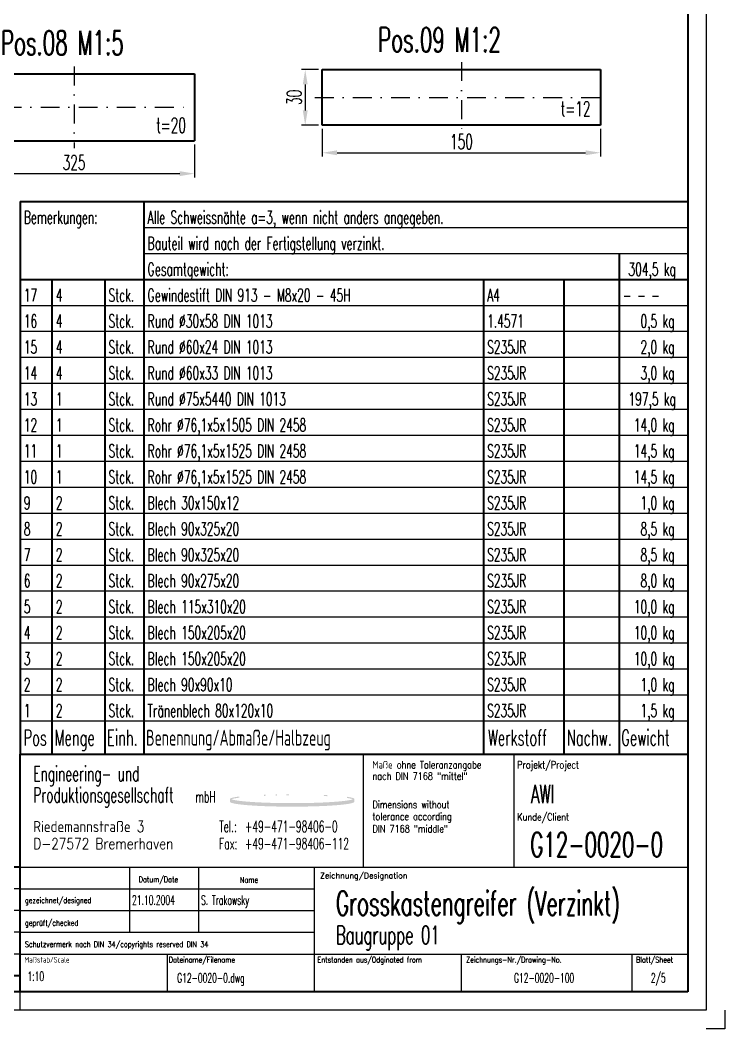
# Model space of a CAD drawing. Extents: x -3791 to -2950, y 5788 to 6382.
# Drawn here: x -3140.4 to -2950.4, y 5787.8 to 6059.7 of the extents above; entities that cross this region are included whole.
import ezdxf

# ---------------------------------------------------------------- set-up
doc = ezdxf.new("R2010")
doc.units = 0
doc.linetypes.add('STRICHPUNKT', pattern=[25.4, 12.7, -6.35, 0, -6.35])
doc.layers.get('Defpoints').update_dxf_attribs({"linetype": 'CONTINUOUS'})
for name, color, linetype, lineweight in [('ACHSE', 150, 'STRICHPUNKT', 25), ('BEM', 6, 'CONTINUOUS', 25), ('TEXT_3', 6, 'CONTINUOUS', 25), ('TEXT_5', 7, 'CONTINUOUS', 40), ('TEXT_7', 1, 'CONTINUOUS', 60), ('VOLL_03', 6, 'CONTINUOUS', 25), ('VOLL_05', 7, 'CONTINUOUS', 40)]:
    doc.layers.add(name, color=color, linetype=linetype, lineweight=lineweight)
doc.styles.add('ROMANS', font='romans.shx', dxfattribs={"width": 0.6, "height": 80})
doc.styles.get("Standard").update_dxf_attribs({"font": 'romans.shx', "width": 0.6})
doc.dimstyles.get("Standard").update_dxf_attribs({"dimtxt": 4, "dimasz": 4, "dimexe": 1, "dimexo": 1, "dimgap": 1, "dimtad": 1, "dimdsep": 46, "dimtxsty": 'Standard', "dimcen": 0, "dimclrd": 256, "dimclre": 256, "dimclrt": 256, "dimazin": 0, "dimtfac": 1, "dimtmove": 0, "dimatfit": 3, "dimfxl": 0, "dimtolj": 1, "dimtzin": 0, "dimarcsym": 0})

# ---------------------------------------------------------------- blocks, each defined once
blk = doc.blocks.new('*D138')
at = {"layer": 'BEM', "lineweight": -2}
for p, q in [((-3158.36, 6026.26), (-3158.36, 6017.37)), ((-3093.36, 6026.26), (-3093.36, 6017.37)), ((-3154.36, 6018.37), (-3097.36, 6018.37))]:
    blk.add_line(p, q, dxfattribs=at)
at = {"layer": 'BEM'}
for points in [[(-3154.36, 6019.04), (-3154.36, 6017.7), (-3158.36, 6018.37)], [(-3097.36, 6019.04), (-3097.36, 6017.7), (-3093.36, 6018.37)]]:
    blk.add_solid(points, dxfattribs=at)
at = {"layer": 'Defpoints', "color": 0}
for p in [(-3158.36, 6027.26), (-3093.36, 6027.26), (-3093.36, 6018.37)]:
    blk.add_point(p, dxfattribs=at)
at = {"layer": 'BEM', "insert": (-3125.86, 6021.37), "char_height": 4, "attachment_point": 5}
blk.add_mtext('\\A1;325', dxfattribs=at)
blk = doc.blocks.new('*D136')
at = {"layer": 'BEM', "lineweight": -2}
for p, q in [((-3058.91, 6030.43), (-3058.91, 6023)), ((-2983.91, 6030.43), (-2983.91, 6023)), ((-3054.91, 6024), (-2987.91, 6024))]:
    blk.add_line(p, q, dxfattribs=at)
at = {"layer": 'BEM'}
for points in [[(-3054.91, 6024.66), (-3054.91, 6023.33), (-3058.91, 6024)], [(-2987.91, 6024.66), (-2987.91, 6023.33), (-2983.91, 6024)]]:
    blk.add_solid(points, dxfattribs=at)
at = {"layer": 'Defpoints', "color": 0}
for p in [(-3058.91, 6031.43), (-2983.91, 6031.43), (-2983.91, 6024)]:
    blk.add_point(p, dxfattribs=at)
at = {"layer": 'BEM', "insert": (-3021.41, 6027), "char_height": 4, "attachment_point": 5}
blk.add_mtext('\\A1;150', dxfattribs=at)
blk = doc.blocks.new('*D135')
at = {"layer": 'BEM', "lineweight": -2}
for p, q in [((-3059.91, 6046.43), (-3064.52, 6046.43)), ((-3063.52, 6042.43), (-3063.52, 6035.43)), ((-3059.91, 6031.43), (-3064.52, 6031.43))]:
    blk.add_line(p, q, dxfattribs=at)
at = {"layer": 'BEM'}
for points in [[(-3064.18, 6042.43), (-3062.85, 6042.43), (-3063.52, 6046.43)], [(-3064.18, 6035.43), (-3062.85, 6035.43), (-3063.52, 6031.43)]]:
    blk.add_solid(points, dxfattribs=at)
at = {"layer": 'Defpoints', "color": 0}
for p in [(-3058.91, 6046.43), (-3063.52, 6031.43), (-3058.91, 6031.43)]:
    blk.add_point(p, dxfattribs=at)
at = {"layer": 'BEM', "insert": (-3066.52, 6038.93), "char_height": 4, "attachment_point": 5, "rotation": 90}
blk.add_mtext('\\A1;30', dxfattribs=at)

msp = doc.modelspace()

# ---------------------------------------------------------------- hatches: boundary and pattern name
at = {"layer": 'VOLL_03'}
h = msp.add_hatch(color=256, dxfattribs=at)
edge = h.paths.add_edge_path()
edge.add_spline(control_points=[(-3083.8249, 5849.0822), (-3083.8249, 5849.0821), (-3083.8249, 5849.0819), (-3083.8249, 5849.0818), (-3083.8249, 5849.0139), (-3083.7794, 5848.9537), (-3083.6672, 5848.8692), (-3083.6131, 5848.8398), (-3083.4703, 5848.7762), (-3083.3895, 5848.7462), (-3083.2003, 5848.6864), (-3083.0932, 5848.6572), (-3082.7338, 5848.5706), (-3082.4427, 5848.5137), (-3081.5652, 5848.372), (-3080.9041, 5848.2898), (-3079.3667, 5848.1388), (-3078.4924, 5848.07), (-3076.2778, 5847.9301), (-3074.8752, 5847.865), (-3071.887, 5847.7695), (-3070.3043, 5847.7388), (-3066.5212, 5847.709), (-3064.3017, 5847.726), (-3060.1125, 5847.8254), (-3058.1399, 5847.9072), (-3054.7535, 5848.1243), (-3053.3393, 5848.2587), (-3051.8207, 5848.4799), (-3051.4225, 5848.5534), (-3050.9188, 5848.6743), (-3050.7591, 5848.7216), (-3050.5682, 5848.7954), (-3050.5123, 5848.8207), (-3050.4157, 5848.8709), (-3050.3792, 5848.8942), (-3050.33, 5848.937), (-3050.3118, 5848.9561), (-3050.2872, 5848.9896), (-3050.275, 5849.0124), (-3050.263, 5849.0497), (-3050.2603, 5849.0637), (-3050.2596, 5849.0773)], knot_values=[6.2829725, 6.2829725, 6.2829725, 6.2829725, 6.28318531, 6.28318531, 6.28318531, 6.3879189, 6.3879189, 6.45731052, 6.45731052, 6.52670214, 6.52670214, 6.59609376, 6.59609376, 6.734877, 6.734877, 6.95555178, 6.95555178, 7.17622657, 7.17622657, 7.46550953, 7.46550953, 7.7547925, 7.7547925, 8.14714172, 8.14714172, 8.53949094, 8.53949094, 8.93184016, 8.93184016, 9.11163144, 9.11163144, 9.22343073, 9.22343073, 9.27824886, 9.27824886, 9.33306699, 9.33306699, 9.36615228, 9.36615228, 9.39923756, 9.39923756, 9.42137455, 9.42137455, 9.42137455, 9.42137455], degree=3, periodic=0)
edge.add_line((-3050.2596, 5849.0773), (-3050.2601, 5849.7093))
edge.add_spline(control_points=[(-3050.2601, 5849.7093), (-3050.2585, 5849.7259), (-3050.2599, 5849.7418), (-3050.271, 5849.7858), (-3050.2862, 5849.8134), (-3050.3276, 5849.8634), (-3050.3534, 5849.886), (-3050.4395, 5849.9468), (-3050.5179, 5849.9861), (-3050.7083, 5850.0617), (-3050.822, 5850.098), (-3051.2697, 5850.2184), (-3051.6921, 5850.301), (-3052.2147, 5850.3792)], knot_values=[9.41798981, 9.41798981, 9.41798981, 9.41798981, 9.44465877, 9.44465877, 9.49007998, 9.49007998, 9.53550119, 9.53550119, 9.62088724, 9.62088724, 9.70627329, 9.70627329, 9.90752273, 9.90752273, 9.90752273, 9.90752273], degree=3, periodic=0)
edge.add_line((-3052.2147, 5850.3792), (-3052.2607, 5850.0717))
edge.add_spline(control_points=[(-3052.2607, 5850.0717), (-3051.9728, 5850.0285), (-3051.7168, 5849.9842), (-3051.4068, 5849.9217), (-3051.324, 5849.9038), (-3051.2082, 5849.877), (-3051.171, 5849.868), (-3051.0994, 5849.8502), (-3051.0651, 5849.8413), (-3050.961, 5849.8132), (-3050.8969, 5849.7942), (-3050.7837, 5849.7566), (-3050.7347, 5849.7382), (-3050.6923, 5849.7202)], knot_values=[9.60783591, 9.60783591, 9.60783591, 9.60783591, 9.72033763, 9.72033763, 9.76514113, 9.76514113, 9.78754288, 9.78754288, 9.80994463, 9.80994463, 9.85873368, 9.85873368, 9.90752273, 9.90752273, 9.90752273, 9.90752273], degree=3, periodic=0)
edge.add_spline(control_points=[(-3050.6923, 5849.7202), (-3050.6976, 5849.718), (-3050.7029, 5849.7157), (-3050.7228, 5849.7075), (-3050.7379, 5849.7015), (-3050.8139, 5849.6726), (-3050.8853, 5849.6491), (-3051.0497, 5849.6018), (-3051.1426, 5849.5781), (-3051.312, 5849.539), (-3051.3818, 5849.5238), (-3051.6277, 5849.4733), (-3051.8216, 5849.4381), (-3052.25, 5849.369), (-3052.4846, 5849.3351), (-3053.2999, 5849.2289), (-3053.9544, 5849.16), (-3055.0558, 5849.0651), (-3055.4429, 5849.0348), (-3056.2539, 5848.9774), (-3056.6779, 5848.9502), (-3057.6088, 5848.8965), (-3058.1194, 5848.8703), (-3059.3459, 5848.8146), (-3060.0745, 5848.7868), (-3061.5749, 5848.7396), (-3062.3466, 5848.7202), (-3064.8133, 5848.6736), (-3066.5577, 5848.6625), (-3070.0069, 5848.6828), (-3071.7118, 5848.7139), (-3074.0772, 5848.7888), (-3074.8156, 5848.8174), (-3076.2303, 5848.8828), (-3076.9066, 5848.9196), (-3078.0334, 5848.9911), (-3078.5001, 5849.0243), (-3079.3828, 5849.0945), (-3079.799, 5849.1316), (-3080.4809, 5849.1996), (-3080.7586, 5849.23), (-3081.2496, 5849.2888), (-3081.4666, 5849.3171), (-3081.8716, 5849.3748), (-3082.0595, 5849.4042), (-3082.3846, 5849.4604), (-3082.5251, 5849.487), (-3082.7175, 5849.5271), (-3082.7785, 5849.5405), (-3082.8941, 5849.5672), (-3082.9487, 5849.5805), (-3083.0829, 5849.6153), (-3083.1572, 5849.6368), (-3083.2879, 5849.6792), (-3083.3434, 5849.6998), (-3083.3915, 5849.7201)], knot_values=[6.46649832, 6.46649832, 6.46649832, 6.46649832, 6.47247931, 6.47247931, 6.48851105, 6.48851105, 6.54871178, 6.54871178, 6.60891251, 6.60891251, 6.64700342, 6.64700342, 6.73581924, 6.73581924, 6.82463506, 6.82463506, 7.0214908, 7.0214908, 7.11991867, 7.11991867, 7.21834654, 7.21834654, 7.32787565, 7.32787565, 7.47300283, 7.47300283, 7.61813002, 7.61813002, 7.92866784, 7.92866784, 8.23920567, 8.23920567, 8.3868161, 8.3868161, 8.53442654, 8.53442654, 8.64755923, 8.64755923, 8.76069193, 8.76069193, 8.84653328, 8.84653328, 8.9227087, 8.9227087, 8.99888413, 8.99888413, 9.0659907, 9.0659907, 9.09954398, 9.09954398, 9.13309726, 9.13309726, 9.18746742, 9.18746742, 9.24183758, 9.24183758, 9.24183758, 9.24183758], degree=3, periodic=0)
edge.add_spline(control_points=[(-3083.3915, 5849.7201), (-3083.3867, 5849.7222), (-3083.3818, 5849.7242), (-3083.3697, 5849.7292), (-3083.3624, 5849.7322), (-3083.3476, 5849.7381), (-3083.3401, 5849.741), (-3083.309, 5849.7527), (-3083.2841, 5849.7616), (-3083.1939, 5849.792), (-3083.1205, 5849.8139), (-3082.9543, 5849.8584), (-3082.8623, 5849.8808), (-3082.6525, 5849.9274), (-3082.5331, 5849.9516), (-3082.2748, 5849.9994), (-3082.1358, 5850.0231), (-3081.7618, 5850.0821), (-3081.5145, 5850.117), (-3081.2469, 5850.151)], knot_values=[5.73017408, 5.73017408, 5.73017408, 5.73017408, 5.73573322, 5.73573322, 5.74367422, 5.74367422, 5.75161521, 5.75161521, 5.77505486, 5.77505486, 5.83081936, 5.83081936, 5.88658386, 5.88658386, 5.94723737, 5.94723737, 6.00789088, 6.00789088, 6.09999644, 6.09999644, 6.09999644, 6.09999644], degree=3, periodic=0)
edge.add_line((-3081.2469, 5850.151), (-3081.2861, 5850.4595))
edge.add_spline(control_points=[(-3081.2861, 5850.4595), (-3081.6971, 5850.4073), (-3082.0619, 5850.3529), (-3082.662, 5850.2456), (-3082.9066, 5850.1928), (-3083.2384, 5850.1045), (-3083.3496, 5850.07), (-3083.5153, 5850.0071), (-3083.5776, 5849.9788), (-3083.6847, 5849.9216), (-3083.7223, 5849.8961), (-3083.7674, 5849.8511), (-3083.7811, 5849.8349), (-3083.8001, 5849.8073), (-3083.809, 5849.7902), (-3083.8217, 5849.7547), (-3083.8249, 5849.7383), (-3083.8249, 5849.7201), (-3083.8249, 5849.7143), (-3083.8246, 5849.7085), (-3083.824, 5849.7028)], knot_values=[5.73017408, 5.73017408, 5.73017408, 5.73017408, 5.87025081, 5.87025081, 5.99745798, 5.99745798, 6.07897029, 6.07897029, 6.14085496, 6.14085496, 6.20273963, 6.20273963, 6.22894091, 6.22894091, 6.25514219, 6.25514219, 6.28318531, 6.28318531, 6.28318531, 6.29215563, 6.29215563, 6.29215563, 6.29215563], degree=3, periodic=0)
edge.add_line((-3083.824, 5849.7028), (-3083.8249, 5849.0822))
h = msp.add_hatch(color=256, dxfattribs=at)
edge = h.paths.add_edge_path()
edge.add_spline(control_points=[(-3074.1819, 5850.6457), (-3074.3411, 5850.6399), (-3074.499, 5850.6338), (-3074.6557, 5850.6275)], knot_values=[11.43710151, 11.43710151, 11.43710151, 11.43710151, 11.46871368, 11.46871368, 11.46871368, 11.46871368], degree=3, periodic=0)
edge.add_line((-3074.6557, 5850.6275), (-3074.6682, 5850.9383))
edge.add_spline(control_points=[(-3074.6682, 5850.9383), (-3074.5112, 5850.9446), (-3074.3529, 5850.9507), (-3074.1934, 5850.9565)], knot_values=[11.43710151, 11.43710151, 11.43710151, 11.43710151, 11.46871368, 11.46871368, 11.46871368, 11.46871368], degree=3, periodic=0)
edge.add_line((-3074.1934, 5850.9565), (-3074.1819, 5850.6457))
edge = h.paths.add_edge_path()
edge.add_line((-3071.4838, 5850.7241), (-3071.4906, 5851.035))
edge.add_spline(control_points=[(-3071.4906, 5851.035), (-3071.3626, 5851.0378), (-3071.2343, 5851.0404), (-3071.1055, 5851.043)], knot_values=[11.24086043, 11.24086043, 11.24086043, 11.24086043, 11.26464693, 11.26464693, 11.26464693, 11.26464693], degree=3, periodic=0)
edge.add_line((-3071.1055, 5851.043), (-3071.0995, 5850.732))
edge.add_spline(control_points=[(-3071.0995, 5850.732), (-3071.228, 5850.7295), (-3071.3561, 5850.7268), (-3071.4838, 5850.7241)], knot_values=[11.24086043, 11.24086043, 11.24086043, 11.24086043, 11.26464693, 11.26464693, 11.26464693, 11.26464693], degree=3, periodic=0)
h = msp.add_hatch(color=256, dxfattribs=at)
edge = h.paths.add_edge_path()
edge.add_spline(control_points=[(-3067.9271, 5851.0802), (-3068.1555, 5851.0792), (-3068.3837, 5851.0779), (-3068.6114, 5851.0762)], knot_values=[11.04850047, 11.04850047, 11.04850047, 11.04850047, 11.08950958, 11.08950958, 11.08950958, 11.08950958], degree=3, periodic=0)
edge.add_line((-3068.6114, 5851.0762), (-3068.6091, 5850.7652))
edge.add_spline(control_points=[(-3068.6091, 5850.7652), (-3068.3817, 5850.7669), (-3068.1539, 5850.7682), (-3067.9258, 5850.7691)], knot_values=[11.04850047, 11.04850047, 11.04850047, 11.04850047, 11.08950958, 11.08950958, 11.08950958, 11.08950958], degree=3, periodic=0)
edge.add_line((-3067.9258, 5850.7691), (-3067.9271, 5851.0802))
edge = h.paths.add_edge_path()
edge.add_line((-3058.5036, 5850.5875), (-3058.4892, 5850.8982))
edge.add_spline(control_points=[(-3058.4892, 5850.8982), (-3058.1633, 5850.883), (-3057.8443, 5850.867), (-3057.5326, 5850.8501)], knot_values=[10.39125293, 10.39125293, 10.39125293, 10.39125293, 10.45918112, 10.45918112, 10.45918112, 10.45918112], degree=3, periodic=0)
edge.add_line((-3057.5326, 5850.8501), (-3057.5495, 5850.5396))
edge.add_spline(control_points=[(-3057.5495, 5850.5396), (-3057.8603, 5850.5564), (-3058.1786, 5850.5724), (-3058.5036, 5850.5875)], knot_values=[10.39125293, 10.39125293, 10.39125293, 10.39125293, 10.45918112, 10.45918112, 10.45918112, 10.45918112], degree=3, periodic=0)

# ---------------------------------------------------------------- linework, layer by layer
at = {"layer": 'ACHSE', "ltscale": 0.4}
for p, q in [((-3021.4054, 6048.4279), (-3021.4054, 6029.4279)), ((-3125.858, 6047.2551), (-3125.858, 6025.2551)), ((-3060.9054, 6038.9279), (-2981.9054, 6038.9279)), ((-3155.358, 6036.2551), (-3096.358, 6036.2551))]:
    msp.add_line(p, q, dxfattribs=at)
at = {"layer": 'VOLL_03', "ltscale": 0.8}
for p, q in [((-2955.3783, 6376.8285), (-2955.3783, 5792.8285)), ((-3140.3783, 5792.8285), (-3140.3783, 5797.8285)), ((-2955.3783, 5792.8285), (-3786.3783, 5792.8285)), ((-2950.3783, 5792.8285), (-2950.3783, 5787.8285)), ((-2950.3783, 5787.8285), (-2955.3783, 5787.8285))]:
    msp.add_line(p, q, dxfattribs=at)
at = {"layer": 'VOLL_03'}
for p, q in [((-3107.0034, 6003.8607), (-2960.3783, 6003.8607)), ((-3107.0034, 5996.8607), (-2960.3783, 5996.8607)), ((-3140.3783, 5982.8607), (-2960.3783, 5982.8607)), ((-3140.3783, 5975.8607), (-2960.3783, 5975.8607)), ((-3140.3783, 5968.8607), (-2960.3783, 5968.8607)), ((-3140.3783, 5961.8607), (-2960.3783, 5961.8607)), ((-3140.3783, 5954.8607), (-2960.3783, 5954.8607)), ((-3140.3783, 5947.8607), (-2960.3783, 5947.8607)), ((-3140.3783, 5940.8607), (-2960.3783, 5940.8607)), ((-3140.3783, 5933.8607), (-2960.3783, 5933.8607)), ((-3140.3783, 5926.8607), (-2960.3783, 5926.8607)), ((-3140.3783, 5919.8607), (-2960.3783, 5919.8607)), ((-3140.3783, 5912.8607), (-2960.3783, 5912.8607)), ((-3140.3783, 5905.8607), (-2960.3783, 5905.8607)), ((-3140.3783, 5898.8607), (-2960.3783, 5898.8607)), ((-3140.3783, 5891.8607), (-2960.3783, 5891.8607)), ((-3140.3783, 5884.8607), (-2960.3783, 5884.8607)), ((-3140.3783, 5877.8607), (-2960.3783, 5877.8607)), ((-3140.3783, 5870.8607), (-2960.3783, 5870.8607)), ((-3047.8873, 5861.8607), (-3047.8873, 5831.3691)), ((-3007.232, 5861.8607), (-3007.232, 5831.3691)), ((-3140.3783, 5831.3691), (-2960.3783, 5831.3691)), ((-3110.9032, 5831.3691), (-3110.9032, 5813.8491)), ((-3092.2966, 5831.3691), (-3092.2966, 5813.8491)), ((-3061.1003, 5831.3691), (-3061.1003, 5797.8284)), ((-3140.3783, 5825.5291), (-3226.8278, 5825.5291)), ((-3140.3783, 5825.5291), (-3061.1003, 5825.5291)), ((-3140.3783, 5819.6891), (-3226.8278, 5819.6891)), ((-3140.3783, 5819.6891), (-3061.1003, 5819.6891)), ((-3140.3783, 5813.8491), (-3226.8278, 5813.8491)), ((-3140.3783, 5813.8491), (-3061.1003, 5813.8491)), ((-3140.3783, 5807.9923), (-3226.8278, 5807.9923)), ((-3140.3783, 5807.9923), (-3061.1003, 5807.9923)), ((-3100.7393, 5807.9923), (-3100.7393, 5797.8284)), ((-3061.1003, 5807.9923), (-2960.3783, 5807.9923)), ((-3021.4613, 5807.9923), (-3021.4613, 5797.8284)), ((-2975.4611, 5807.9923), (-2975.4611, 5797.8284))]:
    msp.add_line(p, q, dxfattribs=at)
at = {"layer": 'VOLL_05', "ltscale": 0.8}
for p, q in [((-2960.3783, 6371.8285), (-2960.3783, 5797.8285)), ((-3158.358, 6045.2551), (-3093.358, 6045.2551)), ((-3093.358, 6045.2551), (-3093.358, 6027.2551)), ((-3158.358, 6027.2551), (-3093.358, 6027.2551)), ((-2960.3783, 5797.8285), (-3781.3783, 5797.8285))]:
    msp.add_line(p, q, dxfattribs=at)
at = {"layer": 'VOLL_05'}
for p, q in [((-3058.9054, 6031.4279), (-3058.9054, 6046.4279)), ((-3058.9054, 6046.4279), (-2983.9054, 6046.4279)), ((-2983.9054, 6046.4279), (-2983.9054, 6031.4279)), ((-2983.9054, 6031.4279), (-3058.9054, 6031.4279)), ((-3140.3783, 6010.8607), (-3140.3783, 5861.8607)), ((-3140.3783, 6010.8607), (-2960.3783, 6010.8607)), ((-3107.0034, 6010.8607), (-3107.0034, 5861.8607)), ((-2978.838, 5996.8607), (-2978.838, 5861.8607)), ((-3140.3783, 5989.8607), (-2960.3783, 5989.8607)), ((-3131.8012, 5989.8607), (-3131.8012, 5861.8607)), ((-3117.5654, 5989.8607), (-3117.5654, 5861.8607)), ((-3015.4585, 5989.8607), (-3015.4585, 5861.8607)), ((-2993.7626, 5989.8607), (-2993.7626, 5861.8607)), ((-3140.3783, 5797.8285), (-3140.3783, 5861.8607)), ((-3140.3783, 5861.8607), (-2960.3783, 5861.8607)), ((-3140.3783, 5831.3691), (-3226.8278, 5831.3691)), ((-3140.3783, 5802.1523), (-3226.8278, 5802.1523))]:
    msp.add_line(p, q, dxfattribs=at)

# ---------------------------------------------------------------- texts
at = {"layer": 'BEM', "char_height": 4, "attachment_point": 5}
for s, insert in [('t=12', (-2990.609, 6035.8622)), ('t=20', (-3099.6841, 6031.4131))]:
    msp.add_mtext(s, dxfattribs=dict(at, insert=insert))
at = {"layer": 'TEXT_3', "style": 'ROMANS'}
for s, height, width, p in [('Bemerkungen:', 3.5, 0.6, (-3139.3783, 6004.8607)), ('Alle Schweissnähte a=3, wenn nicht anders angegeben.', 3.5, 0.6, (-3106.0034, 6004.8607)), ('Bauteil wird nach der Fertigstellung verzinkt.', 3.5, 0.6, (-3106.0034, 5997.8607)), ('Gesamtgewicht: ', 3.5, 0.6, (-3106.0034, 5990.8607)), (' 304,5 kg', 3.5, 0.6, (-2977.838, 5990.8607)), ('17', 3.5, 0.6, (-3139.3783, 5983.8607)), ('4', 3.5, 0.6, (-3130.8012, 5983.8607)), ('Stck.', 3.5, 0.6, (-3116.5654, 5983.8607)), ('Gewindestift DIN 913 - M8x20 - 45H', 3.5, 0.6, (-3106.0034, 5983.8607)), ('A4', 3.5, 0.6, (-3014.4585, 5983.8607)), ('- - - ', 3.5, 0.6, (-2977.838, 5983.8607)), ('16', 3.5, 0.6, (-3139.3783, 5976.8607)), ('4', 3.5, 0.6, (-3130.8012, 5976.8607)), ('Stck.', 3.5, 0.6, (-3116.5654, 5976.8607)), ('Rund %%C30x58 DIN 1013', 3.5, 0.6, (-3106.0034, 5976.8607)), ('1.4571', 3.5, 0.6, (-3014.4585, 5976.8607)), ('   0,5 kg', 3.5, 0.6, (-2977.838, 5976.8607)), ('15', 3.5, 0.6, (-3139.3783, 5969.8607)), ('4', 3.5, 0.6, (-3130.8012, 5969.8607)), ('Stck.', 3.5, 0.6, (-3116.5654, 5969.8607)), ('Rund %%C60x24 DIN 1013', 3.5, 0.6, (-3106.0034, 5969.8607)), ('S235JR', 3.5, 0.6, (-3014.4585, 5969.8607)), ('   2,0 kg', 3.5, 0.6, (-2977.838, 5969.8607)), ('14', 3.5, 0.6, (-3139.3783, 5962.8607)), ('4', 3.5, 0.6, (-3130.8012, 5962.8607)), ('Stck.', 3.5, 0.6, (-3116.5654, 5962.8607)), ('Rund %%C60x33 DIN 1013', 3.5, 0.6, (-3106.0034, 5962.8607)), ('S235JR', 3.5, 0.6, (-3014.4585, 5962.8607)), ('   3,0 kg', 3.5, 0.6, (-2977.838, 5962.8607)), ('13', 3.5, 0.6, (-3139.3783, 5955.8607)), ('1', 3.5, 0.6, (-3130.8012, 5955.8607)), ('Stck.', 3.5, 0.6, (-3116.5654, 5955.8607)), ('Rund %%C75x5440 DIN 1013', 3.5, 0.6, (-3106.0034, 5955.8607)), ('S235JR', 3.5, 0.6, (-3014.4585, 5955.8607)), (' 197,5 kg', 3.5, 0.6, (-2977.838, 5955.8607)), ('12', 3.5, 0.6, (-3139.3783, 5948.8607)), ('1', 3.5, 0.6, (-3130.8012, 5948.8607)), ('Stck.', 3.5, 0.6, (-3116.5654, 5948.8607)), ('Rohr %%C76,1x5x1505 DIN 2458', 3.5, 0.6, (-3106.0034, 5948.8607)), ('S235JR', 3.5, 0.6, (-3014.4585, 5948.8607)), ('  14,0 kg', 3.5, 0.6, (-2977.838, 5948.8607)), ('11', 3.5, 0.6, (-3139.3783, 5941.8607)), ('1', 3.5, 0.6, (-3130.8012, 5941.8607)), ('Stck.', 3.5, 0.6, (-3116.5654, 5941.8607)), ('Rohr %%C76,1x5x1525 DIN 2458', 3.5, 0.6, (-3106.0034, 5941.8607)), ('S235JR', 3.5, 0.6, (-3014.4585, 5941.8607)), ('  14,5 kg', 3.5, 0.6, (-2977.838, 5941.8607)), ('10', 3.5, 0.6, (-3139.3783, 5934.8607)), ('1', 3.5, 0.6, (-3130.8012, 5934.8607)), ('Stck.', 3.5, 0.6, (-3116.5654, 5934.8607)), ('Rohr %%C76,1x5x1525 DIN 2458', 3.5, 0.6, (-3106.0034, 5934.8607)), ('S235JR', 3.5, 0.6, (-3014.4585, 5934.8607)), ('  14,5 kg', 3.5, 0.6, (-2977.838, 5934.8607)), ('9', 3.5, 0.6, (-3139.3783, 5927.8607)), ('2', 3.5, 0.6, (-3130.8012, 5927.8607)), ('Stck.', 3.5, 0.6, (-3116.5654, 5927.8607)), ('Blech 30x150x12', 3.5, 0.6, (-3106.0034, 5927.8607)), ('S235JR', 3.5, 0.6, (-3014.4585, 5927.8607)), ('   1,0 kg', 3.5, 0.6, (-2977.838, 5927.8607)), ('8', 3.5, 0.6, (-3139.3783, 5920.8607)), ('2', 3.5, 0.6, (-3130.8012, 5920.8607)), ('Stck.', 3.5, 0.6, (-3116.5654, 5920.8607)), ('Blech 90x325x20', 3.5, 0.6, (-3106.0034, 5920.8607)), ('S235JR', 3.5, 0.6, (-3014.4585, 5920.8607)), ('   8,5 kg', 3.5, 0.6, (-2977.838, 5920.8607)), ('7', 3.5, 0.6, (-3139.3783, 5913.8607)), ('2', 3.5, 0.6, (-3130.8012, 5913.8607)), ('Stck.', 3.5, 0.6, (-3116.5654, 5913.8607)), ('Blech 90x325x20', 3.5, 0.6, (-3106.0034, 5913.8607)), ('S235JR', 3.5, 0.6, (-3014.4585, 5913.8607)), ('   8,5 kg', 3.5, 0.6, (-2977.838, 5913.8607)), ('6', 3.5, 0.6, (-3139.3783, 5906.8607)), ('2', 3.5, 0.6, (-3130.8012, 5906.8607)), ('Stck.', 3.5, 0.6, (-3116.5654, 5906.8607)), ('Blech 90x275x20', 3.5, 0.6, (-3106.0034, 5906.8607)), ('S235JR', 3.5, 0.6, (-3014.4585, 5906.8607)), ('   8,0 kg', 3.5, 0.6, (-2977.838, 5906.8607)), ('5', 3.5, 0.6, (-3139.3783, 5899.8607)), ('2', 3.5, 0.6, (-3130.8012, 5899.8607)), ('Stck.', 3.5, 0.6, (-3116.5654, 5899.8607)), ('Blech 115x310x20', 3.5, 0.6, (-3106.0034, 5899.8607)), ('S235JR', 3.5, 0.6, (-3014.4585, 5899.8607)), ('  10,0 kg', 3.5, 0.6, (-2977.838, 5899.8607)), ('4', 3.5, 0.6, (-3139.3783, 5892.8607)), ('2', 3.5, 0.6, (-3130.8012, 5892.8607)), ('Stck.', 3.5, 0.6, (-3116.5654, 5892.8607)), ('Blech 150x205x20', 3.5, 0.6, (-3106.0034, 5892.8607)), ('S235JR', 3.5, 0.6, (-3014.4585, 5892.8607)), ('  10,0 kg', 3.5, 0.6, (-2977.838, 5892.8607)), ('3', 3.5, 0.6, (-3139.3783, 5885.8607)), ('2', 3.5, 0.6, (-3130.8012, 5885.8607)), ('Stck.', 3.5, 0.6, (-3116.5654, 5885.8607)), ('Blech 150x205x20', 3.5, 0.6, (-3106.0034, 5885.8607)), ('S235JR', 3.5, 0.6, (-3014.4585, 5885.8607)), ('  10,0 kg', 3.5, 0.6, (-2977.838, 5885.8607)), ('2', 3.5, 0.6, (-3139.3783, 5878.8607)), ('2', 3.5, 0.6, (-3130.8012, 5878.8607)), ('Stck.', 3.5, 0.6, (-3116.5654, 5878.8607)), ('Blech 90x90x10', 3.5, 0.6, (-3106.0034, 5878.8607)), ('S235JR', 3.5, 0.6, (-3014.4585, 5878.8607)), ('   1,0 kg', 3.5, 0.6, (-2977.838, 5878.8607)), ('1', 3.5, 0.6, (-3139.3783, 5871.8607)), ('2', 3.5, 0.6, (-3130.8012, 5871.8607)), ('Stck.', 3.5, 0.6, (-3116.5654, 5871.8607)), ('Tränenblech 80x120x10', 3.5, 0.6, (-3106.0034, 5871.8607)), ('S235JR', 3.5, 0.6, (-3014.4585, 5871.8607)), ('   1,5 kg', 3.5, 0.6, (-2977.838, 5871.8607)), ('Maße ohne Toleranzangabe', 2, 0.8, (-3045.3941, 5858.0032)), ('Projekt/Project', 2, 0.8, (-3006.3578, 5858.0032)), ('nach DIN 7168 "mittel"', 2, 0.8, (-3045.3941, 5854.9662)), ('Dimensions without ', 2, 0.8, (-3045.3941, 5847.2869)), ('tolerance according', 2, 0.8, (-3045.3941, 5844.0869)), ('Kunde/Client ', 2, 0.8, (-3006.3578, 5843.9485)), ('Riedemannstraße 3', 3, 0.8, (-3136.845, 5840.8749)), ('Tel.:', 3, 0.6, (-3086.7454, 5840.8749)), ('+49-471-98406-0', 3, 0.6, (-3079.7776, 5840.8749)), ('DIN 7168 "middle"', 2, 0.8, (-3045.3941, 5840.7438)), ('D-27572 Bremerhaven', 3, 0.8, (-3136.845, 5836.2522)), ('Fax:', 3, 0.6, (-3086.7454, 5836.252)), ('+49-471-98406-112', 3, 0.6, (-3079.7776, 5836.2522)), ('Datum/Date', 1.52458, 0.8, (-3108.4307, 5827.3288)), (' Name', 1.52458, 0.8, (-3082.0117, 5827.2135)), ('gezeichnet/designed', 1.524577, 0.8, (-3139.1114, 5821.7166)), ('21.10.2004', 2.5, 0.6, (-3110.2303, 5821.2924)), ('S. Trakowsky', 2.5, 0.6, (-3091.6237, 5821.2924)), ('geprüft/checked', 1.524577, 0.8, (-3139.1114, 5815.628)), ('Schutzvermerk nach DIN 34/copyrights reserved DIN 34', 1.5246, 0.8, (-3139.1114, 5809.8607)), ('Maßstab/Scale', 1.524577, 0.8, (-3139.2581, 5805.69)), ('Dateiname/Filename', 1.524577, 0.8, (-3100.3093, 5805.6892)), ('Entstanden aus/Odginated from', 1.524577, 0.8, (-3060.2375, 5805.6892)), ('Zeichnungs-Nr./Drawing-No.', 1.524577, 0.8, (-3020.1411, 5805.6892)), ('Blatt/Sheet', 1.524577, 0.8, (-2974.317, 5805.6892)), ('1:10', 2.5, 0.6, (-3138.4196, 5800.7633)), ('G12-0020-0.dwg', 2.5, 0.6, (-3098.0552, 5800.3066)), ('G12-0020-100', 2.5, 0.6, (-3007.2357, 5800.3066)), ('2/5', 2.5, 0.6, (-2970.3157, 5800.3066))]:
    msp.add_text(s, height=height, dxfattribs=dict(at, width=width)).set_placement(p)
msp.add_text('Zeichnung/Designation', height=1.524577, dxfattribs=at).set_placement((-3059.5069, 5828.3725))
at = {"layer": 'TEXT_5', "style": 'ROMANS', "width": 0.6}
for s, height, p in [('Pos', 4.30281, (-3139.4786, 5864.1661)), ('Menge', 4.30281, (-3131.0935, 5864.1661)), ('Einh.', 4.30281, (-3116.9656, 5864.1661)), ('Benennung/Abmaße/Halbzeug', 4.302811, (-3106.4312, 5864.1661)), ('Werkstoff', 4.30281, (-3014.2385, 5864.1661)), ('Nachw.', 4.30281, (-2993.0018, 5864.1661)), ('Gewicht', 4.30281, (-2978.3067, 5864.1661)), ('Engineering- und ', 4, (-3136.845, 5854.6106)), ('Produktionsgesellschaft', 4, (-3136.845, 5848.8621)), ('mbH', 3, (-3093.1182, 5848.8679)), ('AWI', 4.90081, (-3002.6205, 5848.6852)), ('Baugruppe 01', 4.900805, (-3055.2263, 5810.6879))]:
    msp.add_text(s, height=height, dxfattribs=at).set_placement(p)
at = {"layer": 'TEXT_7', "style": 'ROMANS', "width": 0.6}
for s, height, p in [('Pos.08 M1:5', 6.534407, (-3145.5532, 6050.3759)), ('Pos.09 M1:2', 6.534407, (-3043.8661, 6051.2069)), ('G12-0020-0', 6.53441, (-3002.8349, 5834.2334)), ('Grosskastengreifer (Verzinkt)', 6.534407, (-3055.2408, 5818.4067))]:
    msp.add_text(s, height=height, dxfattribs=at).set_placement(p)

# ---------------------------------------------------------------- dimensions: what is measured, and where the dimension line sits
at = {"layer": 'BEM'}
dim = msp.add_linear_dim(base=(-3063.5158, 6031.4279), p1=(-3058.9054, 6046.4279), p2=(-3058.9054, 6031.4279), angle=90, dimstyle='Standard', override={"dimlfac": 2}, dxfattribs=at)
dim.commit()
dim.dimension.update_dxf_attribs({"geometry": '*D135', "text_midpoint": (-3066.5158, 6038.9279)})
for base, p1, p2, override, picture, middle in [((-2983.9054, 6023.9979), (-3058.9054, 6031.4279), (-2983.9054, 6031.4279), {"dimlfac": 2}, '*D136', (-3021.4054, 6026.9979)), ((-3093.358, 6018.3697), (-3158.358, 6027.2551), (-3093.358, 6027.2551), {"dimlfac": 5}, '*D138', (-3125.858, 6021.3697))]:
    dim = msp.add_linear_dim(base=base, p1=p1, p2=p2, dimstyle='Standard', override=override, dxfattribs=at)
    dim.commit()
    dim.dimension.update_dxf_attribs({"geometry": picture, "text_midpoint": middle})

doc.saveas('drawing.dxf')
